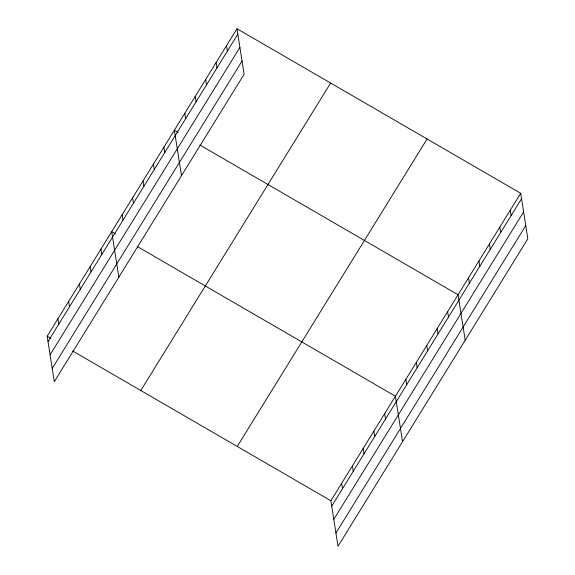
<?xml version="1.0" encoding="UTF-8"?>
<svg xmlns="http://www.w3.org/2000/svg" width="575" height="575" viewBox="0 0 575 575"><rect width="100%" height="100%" fill="white"/><g stroke="black" fill="none" stroke-linecap="round" stroke-linejoin="round"><path stroke-width="0.86" d="M236.993 28.75L244.116 74.247L54.294 381.707L47.172 336.21L236.993 28.75L520.706 193.293L527.828 238.79L338.007 546.25L330.884 500.753L520.706 193.293M48.012 341.6L237.842 34.141M50.083 354.832L239.912 47.38M52.217 368.467L242.046 61.015M140.796 390.511L330.618 83.052M237.259 446.452L427.081 138.999M331.725 506.151L521.554 198.691M333.802 519.383L523.624 211.923M335.937 533.018L525.758 225.558M178.099 132.379L174.354 130.209L181.477 175.706M199.82 144.979L458.067 294.759L465.189 340.256M115.453 233.845L111.708 231.675L118.831 277.172M137.173 246.445L395.42 396.218L402.55 441.715M47.172 336.21L50.916 338.38M72.637 350.98L330.884 500.753M510.269 210.206L511.11 215.603M499.826 227.118L500.674 232.508M489.39 244.03L490.231 249.421M478.946 260.935L479.787 266.333M468.503 277.847L469.351 283.238M447.623 311.664L448.471 317.062M437.187 328.577L438.028 333.974M426.743 345.489L427.592 350.879M416.3 362.401L417.148 367.792M405.864 379.306L406.705 384.704M384.668 413.641L385.509 419.031M373.908 431.063L374.756 436.454M363.156 448.486L363.997 453.876M352.396 465.908L353.237 471.299M341.636 483.331L342.484 488.721M226.55 45.662L227.398 51.053M216.114 62.567L216.955 67.965M205.67 79.479L206.518 84.877M195.234 96.392L196.075 101.782M184.791 113.304L185.639 118.694M163.911 147.121L164.759 152.512M153.468 164.033L154.316 169.424M143.031 180.938L143.872 186.336M132.588 197.85L133.436 203.248M122.152 214.763L122.993 220.153M100.948 249.097L101.797 254.488M90.196 266.52L91.037 271.91M79.436 283.942L80.284 289.333M68.684 301.365L69.525 306.755M57.924 318.787L58.772 324.178"/></g></svg>
